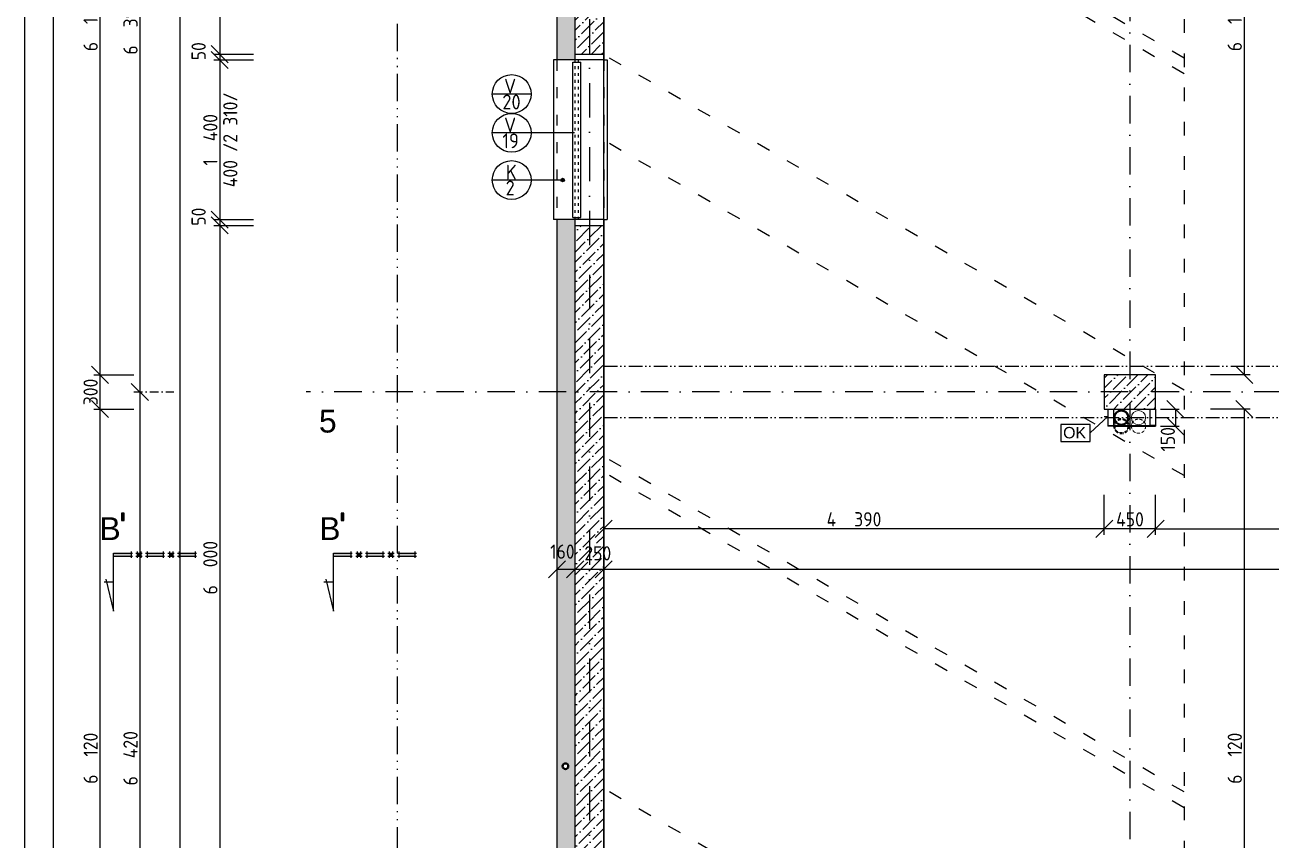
# Model space of a CAD drawing. Extents: x 4511820 to 5180432, y -1526536 to -944957.
# Drawn here: x 4975746 to 4986673, y -1409445 to -1402302 of the extents above; entities that cross this region are included whole.
import ezdxf

# ---------------------------------------------------------------- set-up
doc = ezdxf.new("R2010")
doc.units = 0
doc.header["$MEASUREMENT"] = 0
for name, pattern in [('ACAD_ISO03W100', [30, 12, -18]), ('ACAD_ISO12W100', [22, 12, -3, 0.5, -3, 0.5, -3]), ('BODKOCIARKOVANA_3', [5.6, 3, -1.3, 0, -1.3])]:
    doc.linetypes.add(name, pattern=pattern)
doc.layers.get('0').update_dxf_attribs({"linetype": 'CONTINUOUS'})
doc.layers.get('Defpoints').update_dxf_attribs({"color": 61, "linetype": 'CONTINUOUS'})
for name, color, linetype in [('HATCH', 7, 'CONTINUOUS'), ('KÓTY', 4, 'CONTINUOUS'), ('MÚRY', 1, 'CONTINUOUS'), ('OKNÁ', 143, 'CONTINUOUS'), ('osi', 253, 'CONTINUOUS'), ('Plochy', 41, 'CONTINUOUS'), ('POZEMOK', 7, 'CONTINUOUS'), ('TENKÁ', 7, 'CONTINUOUS'), ('tzb', 153, 'CONTINUOUS'), ('ŠRAFY', 82, 'CONTINUOUS')]:
    doc.layers.add(name, color=color, linetype=linetype)
doc.layers.add('zz-kanal-daždová', color=136, linetype='CONTINUOUS', lineweight=40)
doc.layers.add('zz-kanal-splaskova', color=37, linetype='CONTINUOUS', lineweight=18)
doc.styles.add('ARIAL', font='arial.ttf')
doc.styles.add('styl1', font='arial.ttf')
doc.styles.add('STYLE1', font='isocp.shx')
doc.dimstyles.new('STANDARD-50', dxfattribs={"dimtxt": 125, "dimasz": 150, "dimexe": 10, "dimexo": 200, "dimgap": 20, "dimtad": 1, "dimdsep": 46, "dimlunit": 6, "dimtxsty": 'STYLE1', "dimblk1": 'OBLIQUE', "dimblk2": 'OBLIQUE', "dimsah": 1, "dimcen": 2.5, "dimse1": 1, "dimse2": 1, "dimadec": 0, "dimazin": 0, "dimtfac": 1, "dimtmove": 1, "dimatfit": 3, "dimldrblk": 'OBLIQUE', "dimfxl": 1, "dimtolj": 1, "dimtzin": 0, "dimarcsym": 0})
pattern_1 = [(45, (584112, 0), (33.1456304, 121.533978), [156.25, -31.25, 0, -31.25])]
pattern_2 = [(0, (9e-09, -175781), (0, 43.3012702), [25, -50]), (120, (9e-09, -175781), (-37.5, -21.6506351), [25, -50]), (60, (25, -175781), (-37.5, 21.6506351), [25, -50])]

# ---------------------------------------------------------------- blocks, each defined once
blk = doc.blocks.new('_OBLIQUE')
at = {"color": 0, "linetype": 'ByBlock'}
blk.add_line((-0.5, -0.5), (0.5, 0.5), dxfattribs=at)
blk = doc.blocks.new('*D13501')
at = {"layer": 'Defpoints', "color": 0}
for p in [(4980951, -1399248), (4976404, -1405368), (4980951, -1405368)]:
    blk.add_point(p, dxfattribs=at)
at = {"layer": 'KÓTY', "color": 0, "lineweight": -2}
blk.add_line((4976404, -1399248), (4976404, -1405368), dxfattribs=at)
at = {"layer": 'KÓTY', "color": 0, "linetype": 'ByBlock', "lineweight": -2, "xscale": 150, "yscale": 150, "zscale": 150}
for p, rotation in [((4976404, -1399248), 90), ((4976404, -1405368), 270)]:
    blk.add_blockref('_OBLIQUE', p, dxfattribs=dict(at, rotation=rotation))
at = {"layer": 'KÓTY', "color": 0, "insert": (4976322, -1402308), "char_height": 125, "attachment_point": 5, "rotation": 90, "style": 'STYLE1'}
blk.add_mtext('\\A1;6ﾠ120', dxfattribs=at)
blk = doc.blocks.new('*D13502')
at = {"layer": 'Defpoints', "color": 0}
for p in [(4980951, -1405368), (4976404, -1405668), (4980951, -1405668)]:
    blk.add_point(p, dxfattribs=at)
at = {"layer": 'KÓTY', "color": 0, "lineweight": -2}
blk.add_line((4976404, -1405368), (4976404, -1405668), dxfattribs=at)
at = {"layer": 'KÓTY', "color": 0, "linetype": 'ByBlock', "lineweight": -2, "xscale": 150, "yscale": 150, "zscale": 150}
for p, rotation in [((4976404, -1405368), 90), ((4976404, -1405668), 270)]:
    blk.add_blockref('_OBLIQUE', p, dxfattribs=dict(at, rotation=rotation))
at = {"layer": 'KÓTY', "color": 0, "insert": (4976322, -1405518), "char_height": 125, "attachment_point": 5, "rotation": 90, "style": 'STYLE1'}
blk.add_mtext('\\A1;300', dxfattribs=at)
blk = doc.blocks.new('*D13503')
at = {"layer": 'Defpoints', "color": 0}
for p in [(4980951, -1405668), (4976404, -1411788), (4980951, -1411788)]:
    blk.add_point(p, dxfattribs=at)
at = {"layer": 'KÓTY', "color": 0, "lineweight": -2}
blk.add_line((4976404, -1405668), (4976404, -1411788), dxfattribs=at)
at = {"layer": 'KÓTY', "color": 0, "linetype": 'ByBlock', "lineweight": -2, "xscale": 150, "yscale": 150, "zscale": 150}
for p, rotation in [((4976404, -1405668), 90), ((4976404, -1411788), 270)]:
    blk.add_blockref('_OBLIQUE', p, dxfattribs=dict(at, rotation=rotation))
at = {"layer": 'KÓTY', "color": 0, "insert": (4976322, -1408728), "char_height": 125, "attachment_point": 5, "rotation": 90, "style": 'STYLE1'}
blk.add_mtext('\\A1;6ﾠ120', dxfattribs=at)
blk = doc.blocks.new('*D13511')
at = {"layer": 'Defpoints', "color": 0}
for p in [(4980696, -1399123), (4976754, -1405518), (4980696, -1405518)]:
    blk.add_point(p, dxfattribs=at)
at = {"layer": 'KÓTY', "color": 0, "lineweight": -2}
blk.add_line((4976754, -1399123), (4976754, -1405518), dxfattribs=at)
at = {"layer": 'KÓTY', "color": 0, "linetype": 'ByBlock', "lineweight": -2, "xscale": 150, "yscale": 150, "zscale": 150}
for p, rotation in [((4976754, -1399123), 90), ((4976754, -1405518), 270)]:
    blk.add_blockref('_OBLIQUE', p, dxfattribs=dict(at, rotation=rotation))
at = {"layer": 'KÓTY', "color": 0, "insert": (4976672, -1402321), "char_height": 125, "attachment_point": 5, "rotation": 90, "style": 'STYLE1'}
blk.add_mtext('\\A1;6ﾠ395', dxfattribs=at)
blk = doc.blocks.new('*D13512')
at = {"layer": 'Defpoints', "color": 0}
for p in [(4980696, -1405518), (4976754, -1411938), (4980696, -1411938)]:
    blk.add_point(p, dxfattribs=at)
at = {"layer": 'KÓTY', "color": 0, "lineweight": -2}
blk.add_line((4976754, -1405518), (4976754, -1411938), dxfattribs=at)
at = {"layer": 'KÓTY', "color": 0, "linetype": 'ByBlock', "lineweight": -2, "xscale": 150, "yscale": 150, "zscale": 150}
for p, rotation in [((4976754, -1405518), 90), ((4976754, -1411938), 270)]:
    blk.add_blockref('_OBLIQUE', p, dxfattribs=dict(at, rotation=rotation))
at = {"layer": 'KÓTY', "color": 0, "insert": (4976672, -1408728), "char_height": 125, "attachment_point": 5, "rotation": 90, "style": 'STYLE1'}
blk.add_mtext('\\A1;6ﾠ420', dxfattribs=at)
blk = doc.blocks.new('*D13517')
at = {"layer": 'Defpoints', "color": 0}
for p in [(4979211, -1398998), (4977104, -1431808), (4982061, -1431808)]:
    blk.add_point(p, dxfattribs=at)
at = {"layer": 'KÓTY', "color": 0, "lineweight": -2}
blk.add_line((4977104, -1398998), (4977104, -1431808), dxfattribs=at)
at = {"layer": 'KÓTY', "color": 0, "linetype": 'ByBlock', "lineweight": -2, "xscale": 150, "yscale": 150, "zscale": 150}
for p, rotation in [((4977104, -1398998), 90), ((4977104, -1431808), 270)]:
    blk.add_blockref('_OBLIQUE', p, dxfattribs=dict(at, rotation=rotation))
at = {"layer": 'KÓTY', "color": 0, "insert": (4977022, -1415403), "char_height": 125, "attachment_point": 5, "rotation": 90, "style": 'STYLE1'}
blk.add_mtext('\\A1;32ﾠ810', dxfattribs=at)
blk = doc.blocks.new('*D13519')
at = {"layer": 'Defpoints', "color": 0}
for p in [(4980571, -1398998), (4977454, -1402558), (4980571, -1402558)]:
    blk.add_point(p, dxfattribs=at)
at = {"layer": 'KÓTY', "color": 0, "lineweight": -2}
blk.add_line((4977454, -1398998), (4977454, -1402558), dxfattribs=at)
at = {"layer": 'KÓTY', "color": 0, "linetype": 'ByBlock', "lineweight": -2, "xscale": 150, "yscale": 150, "zscale": 150}
for p, rotation in [((4977454, -1398998), 90), ((4977454, -1402558), 270)]:
    blk.add_blockref('_OBLIQUE', p, dxfattribs=dict(at, rotation=rotation))
at = {"layer": 'KÓTY', "color": 0, "insert": (4977372, -1400778), "char_height": 125, "attachment_point": 5, "rotation": 90, "style": 'STYLE1'}
blk.add_mtext('\\A1;3ﾠ560', dxfattribs=at)
blk = doc.blocks.new('*D13520')
at = {"layer": 'Defpoints', "color": 0}
for p in [(4977454, -1402608), (4980571, -1402558), (4980571, -1402608)]:
    blk.add_point(p, dxfattribs=at)
at = {"layer": 'KÓTY', "color": 0, "lineweight": -2}
blk.add_line((4977454, -1402558), (4977454, -1402608), dxfattribs=at)
at = {"layer": 'KÓTY', "color": 0, "linetype": 'ByBlock', "lineweight": -2, "xscale": 150, "yscale": 150, "zscale": 150}
for p, rotation in [((4977454, -1402558), 90), ((4977454, -1402608), 270)]:
    blk.add_blockref('_OBLIQUE', p, dxfattribs=dict(at, rotation=rotation))
at = {"layer": 'KÓTY', "color": 0, "insert": (4977269, -1402532), "char_height": 125, "attachment_point": 5, "rotation": 90, "style": 'STYLE1'}
blk.add_mtext('\\A1;50', dxfattribs=at)
blk = doc.blocks.new('*D13521')
at = {"layer": 'Defpoints', "color": 0}
for p in [(4980571, -1402608), (4977454, -1404008), (4980571, -1404008)]:
    blk.add_point(p, dxfattribs=at)
at = {"layer": 'KÓTY', "color": 0, "lineweight": -2}
blk.add_line((4977454, -1402608), (4977454, -1404008), dxfattribs=at)
at = {"layer": 'KÓTY', "color": 0, "linetype": 'ByBlock', "lineweight": -2, "xscale": 150, "yscale": 150, "zscale": 150}
for p, rotation in [((4977454, -1402608), 90), ((4977454, -1404008), 270)]:
    blk.add_blockref('_OBLIQUE', p, dxfattribs=dict(at, rotation=rotation))
at = {"layer": 'KÓTY', "color": 0, "insert": (4977372, -1403308), "char_height": 125, "attachment_point": 5, "rotation": 90, "style": 'STYLE1'}
blk.add_mtext('\\A1;1ﾠ400', dxfattribs=at)
blk = doc.blocks.new('*D13522')
at = {"layer": 'Defpoints', "color": 0}
for p in [(4980571, -1404008), (4977454, -1404058), (4980571, -1404058)]:
    blk.add_point(p, dxfattribs=at)
at = {"layer": 'KÓTY', "color": 0, "lineweight": -2}
blk.add_line((4977454, -1404008), (4977454, -1404058), dxfattribs=at)
at = {"layer": 'KÓTY', "color": 0, "linetype": 'ByBlock', "lineweight": -2, "xscale": 150, "yscale": 150, "zscale": 150}
for p, rotation in [((4977454, -1404008), 90), ((4977454, -1404058), 270)]:
    blk.add_blockref('_OBLIQUE', p, dxfattribs=dict(at, rotation=rotation))
at = {"layer": 'KÓTY', "color": 0, "insert": (4977269, -1403982), "char_height": 125, "attachment_point": 5, "rotation": 90, "style": 'STYLE1'}
blk.add_mtext('\\A1;50', dxfattribs=at)
blk = doc.blocks.new('*D13523')
at = {"layer": 'Defpoints', "color": 0}
for p in [(4980571, -1404058), (4977454, -1410058), (4980571, -1410058)]:
    blk.add_point(p, dxfattribs=at)
at = {"layer": 'KÓTY', "color": 0, "lineweight": -2}
blk.add_line((4977454, -1404058), (4977454, -1410058), dxfattribs=at)
at = {"layer": 'KÓTY', "color": 0, "linetype": 'ByBlock', "lineweight": -2, "xscale": 150, "yscale": 150, "zscale": 150}
for p, rotation in [((4977454, -1404058), 90), ((4977454, -1410058), 270)]:
    blk.add_blockref('_OBLIQUE', p, dxfattribs=dict(at, rotation=rotation))
at = {"layer": 'KÓTY', "color": 0, "insert": (4977372, -1407058), "char_height": 125, "attachment_point": 5, "rotation": 90, "style": 'STYLE1'}
blk.add_mtext('\\A1;6ﾠ000', dxfattribs=at)
blk = doc.blocks.new('*D21893')
at = {"layer": 'Defpoints', "color": 0}
for p in [(4980821, -1404684), (4994001, -1404609), (4980821, -1407073)]:
    blk.add_point(p, dxfattribs=at)
at = {"layer": 'KÓTY', "color": 0, "lineweight": -2, "ltscale": 25}
blk.add_line((4994001, -1407073), (4980821, -1407073), dxfattribs=at)
at = {"layer": 'KÓTY', "color": 0, "linetype": 'ByBlock', "lineweight": -2, "xscale": 150, "yscale": 150, "zscale": 150, "rotation": 180}
blk.add_blockref('_OBLIQUE', (4980821, -1407073), dxfattribs=at)
at = {"layer": 'KÓTY', "color": 0, "linetype": 'ByBlock', "lineweight": -2, "xscale": 150, "yscale": 150, "zscale": 150}
blk.add_blockref('_OBLIQUE', (4994001, -1407073), dxfattribs=at)
at = {"layer": 'KÓTY', "color": 0, "insert": (4987770, -1406982), "char_height": 125, "attachment_point": 5, "style": 'STYLE1'}
blk.add_mtext('\\A1;13ﾠ180', dxfattribs=at)
blk = doc.blocks.new('*D21896')
at = {"layer": 'Defpoints', "color": 0}
for p in [(4985661, -1404944), (4989161, -1404944), (4989161, -1406717)]:
    blk.add_point(p, dxfattribs=at)
at = {"layer": 'KÓTY', "color": 0, "lineweight": -2, "ltscale": 25}
blk.add_line((4985661, -1406717), (4989161, -1406717), dxfattribs=at)
at = {"layer": 'KÓTY', "color": 0, "linetype": 'ByBlock', "lineweight": -2, "xscale": 150, "yscale": 150, "zscale": 150, "rotation": 180}
blk.add_blockref('_OBLIQUE', (4985661, -1406717), dxfattribs=at)
at = {"layer": 'KÓTY', "color": 0, "linetype": 'ByBlock', "lineweight": -2, "xscale": 150, "yscale": 150, "zscale": 150}
blk.add_blockref('_OBLIQUE', (4989161, -1406717), dxfattribs=at)
at = {"layer": 'KÓTY', "color": 0, "insert": (4987756, -1406622), "char_height": 125, "attachment_point": 5, "style": 'STYLE1'}
blk.add_mtext('\\A1;3ﾠ500', dxfattribs=at)
blk = doc.blocks.new('*D21897')
at = {"layer": 'Defpoints', "color": 0}
for p in [(4985211, -1404944), (4985661, -1404944), (4985211, -1406717)]:
    blk.add_point(p, dxfattribs=at)
at = {"layer": 'KÓTY', "color": 0, "lineweight": -2, "ltscale": 25}
blk.add_line((4985661, -1406717), (4985211, -1406717), dxfattribs=at)
at = {"layer": 'KÓTY', "color": 0, "linetype": 'ByBlock', "lineweight": -2, "xscale": 150, "yscale": 150, "zscale": 150, "rotation": 180}
blk.add_blockref('_OBLIQUE', (4985211, -1406717), dxfattribs=at)
at = {"layer": 'KÓTY', "color": 0, "linetype": 'ByBlock', "lineweight": -2, "xscale": 150, "yscale": 150, "zscale": 150}
blk.add_blockref('_OBLIQUE', (4985661, -1406717), dxfattribs=at)
at = {"layer": 'KÓTY', "color": 0, "insert": (4985436, -1406634), "char_height": 125, "attachment_point": 5, "style": 'STYLE1'}
blk.add_mtext('\\A1;450', dxfattribs=at)
blk = doc.blocks.new('*D21898')
at = {"layer": 'Defpoints', "color": 0}
for p in [(4980821, -1404944), (4985211, -1404944), (4980821, -1406717)]:
    blk.add_point(p, dxfattribs=at)
at = {"layer": 'KÓTY', "color": 0, "lineweight": -2, "ltscale": 25}
blk.add_line((4985211, -1406717), (4980821, -1406717), dxfattribs=at)
at = {"layer": 'KÓTY', "color": 0, "linetype": 'ByBlock', "lineweight": -2, "xscale": 150, "yscale": 150, "zscale": 150, "rotation": 180}
blk.add_blockref('_OBLIQUE', (4980821, -1406717), dxfattribs=at)
at = {"layer": 'KÓTY', "color": 0, "linetype": 'ByBlock', "lineweight": -2, "xscale": 150, "yscale": 150, "zscale": 150}
blk.add_blockref('_OBLIQUE', (4985211, -1406717), dxfattribs=at)
at = {"layer": 'KÓTY', "color": 0, "insert": (4983016, -1406634), "char_height": 125, "attachment_point": 5, "style": 'STYLE1'}
blk.add_mtext('\\A1;4ﾠ390', dxfattribs=at)
blk = doc.blocks.new('*D21901')
at = {"layer": 'Defpoints', "color": 0}
for p in [(4980571, -1407073), (4980571, -1407073), (4980821, -1407073)]:
    blk.add_point(p, dxfattribs=at)
at = {"layer": 'KÓTY', "color": 0, "lineweight": -2}
blk.add_line((4980821, -1407073), (4980571, -1407073), dxfattribs=at)
at = {"layer": 'KÓTY', "color": 0, "linetype": 'ByBlock', "lineweight": -2, "xscale": 150, "yscale": 150, "zscale": 150, "rotation": 180}
blk.add_blockref('_OBLIQUE', (4980571, -1407073), dxfattribs=at)
at = {"layer": 'KÓTY', "color": 0, "linetype": 'ByBlock', "lineweight": -2, "xscale": 150, "yscale": 150, "zscale": 150}
blk.add_blockref('_OBLIQUE', (4980821, -1407073), dxfattribs=at)
at = {"layer": 'KÓTY', "color": 0, "insert": (4980769.5, -1406932), "char_height": 125, "attachment_point": 5, "style": 'STYLE1'}
blk.add_mtext('\\A1;250', dxfattribs=at)
blk = doc.blocks.new('*D21902')
at = {"layer": 'Defpoints', "color": 0}
for p in [(4980411, -1407073), (4980411, -1407073), (4980571, -1407073)]:
    blk.add_point(p, dxfattribs=at)
at = {"layer": 'KÓTY', "color": 0, "lineweight": -2}
blk.add_line((4980571, -1407073), (4980411, -1407073), dxfattribs=at)
at = {"layer": 'KÓTY', "color": 0, "linetype": 'ByBlock', "lineweight": -2, "xscale": 150, "yscale": 150, "zscale": 150, "rotation": 180}
blk.add_blockref('_OBLIQUE', (4980411, -1407073), dxfattribs=at)
at = {"layer": 'KÓTY', "color": 0, "linetype": 'ByBlock', "lineweight": -2, "xscale": 150, "yscale": 150, "zscale": 150}
blk.add_blockref('_OBLIQUE', (4980571, -1407073), dxfattribs=at)
at = {"layer": 'KÓTY', "color": 0, "insert": (4980459, -1406917), "char_height": 125, "attachment_point": 5, "style": 'STYLE1'}
blk.add_mtext('\\A1;160', dxfattribs=at)
blk = doc.blocks.new('*D21911')
at = {"layer": 'Defpoints', "color": 0}
for p in [(4985661, -1399248), (4985661, -1405368), (4986438, -1405368)]:
    blk.add_point(p, dxfattribs=at)
at = {"layer": 'KÓTY', "color": 0, "lineweight": -2}
blk.add_line((4986438, -1399248), (4986438, -1405368), dxfattribs=at)
at = {"layer": 'KÓTY', "color": 0, "linetype": 'ByBlock', "lineweight": -2, "xscale": 150, "yscale": 150, "zscale": 150}
for p, rotation in [((4986438, -1399248), 90), ((4986438, -1405368), 270)]:
    blk.add_blockref('_OBLIQUE', p, dxfattribs=dict(at, rotation=rotation))
at = {"layer": 'KÓTY', "color": 0, "insert": (4986355, -1402308), "char_height": 125, "attachment_point": 5, "rotation": 90, "style": 'STYLE1'}
blk.add_mtext('\\A1;6ﾠ120', dxfattribs=at)
blk = doc.blocks.new('*D21913')
at = {"layer": 'Defpoints', "color": 0}
for p in [(4985661, -1405668), (4985661, -1411788), (4986438, -1411788)]:
    blk.add_point(p, dxfattribs=at)
at = {"layer": 'KÓTY', "color": 0, "lineweight": -2}
blk.add_line((4986438, -1405668), (4986438, -1411788), dxfattribs=at)
at = {"layer": 'KÓTY', "color": 0, "linetype": 'ByBlock', "lineweight": -2, "xscale": 150, "yscale": 150, "zscale": 150}
for p, rotation in [((4986438, -1405668), 90), ((4986438, -1411788), 270)]:
    blk.add_blockref('_OBLIQUE', p, dxfattribs=dict(at, rotation=rotation))
at = {"layer": 'KÓTY', "color": 0, "insert": (4986355, -1408728), "char_height": 125, "attachment_point": 5, "rotation": 90, "style": 'STYLE1'}
blk.add_mtext('\\A1;6ﾠ120', dxfattribs=at)
blk = doc.blocks.new('*D55325')
at = {"layer": 'Defpoints', "color": 0}
for p in [(4985211, -1405668), (4985661, -1405818), (4985834, -1405818)]:
    blk.add_point(p, dxfattribs=at)
at = {"layer": 'KÓTY', "color": 0, "lineweight": -2}
blk.add_line((4985834, -1405668), (4985834, -1405818), dxfattribs=at)
at = {"layer": 'KÓTY', "color": 0, "linetype": 'ByBlock', "lineweight": -2, "xscale": 150, "yscale": 150, "zscale": 150}
for p, rotation in [((4985834, -1405668), 90), ((4985834, -1405818), 270)]:
    blk.add_blockref('_OBLIQUE', p, dxfattribs=dict(at, rotation=rotation))
at = {"layer": 'KÓTY', "color": 0, "insert": (4985768, -1405933), "char_height": 125, "attachment_point": 5, "rotation": 90, "style": 'STYLE1'}
blk.add_mtext('\\A1;150', dxfattribs=at)

msp = doc.modelspace()

# ---------------------------------------------------------------- hatches: boundary and pattern name
at = {"layer": 'HATCH'}
h = msp.add_hatch(color=256, dxfattribs=at)
h.dxf.hatch_style = 1
h.paths.add_polyline_path([(4985291, -1405818.048), (4985291, -1405813.048), (4985246, -1405813.048), (4985246, -1405768.048), (4985241, -1405768.048), (4985241, -1405818.048)])
h = msp.add_hatch(color=256, dxfattribs=at)
h.dxf.hatch_style = 1
h.paths.add_polyline_path([(4985611, -1405818.048), (4985611, -1405813.048), (4985656, -1405813.048), (4985656, -1405768.048), (4985661, -1405768.048), (4985661, -1405818.048)])
at = {"layer": 'TENKÁ'}
h = msp.add_hatch(color=256, dxfattribs=at)
h.dxf.hatch_style = 1
h.paths.add_polyline_path([(4980446.173, -1403660.783, 2.414213562), (4980461.173, -1403645.783, 0.414213562)])
h = msp.add_hatch(color=256, dxfattribs=at)
h.dxf.hatch_style = 1
h.paths.add_polyline_path([(4976591.5, -1406580.39), (4976591.5, -1406644.015), (4976615.125, -1406644.015), (4976615.125, -1406580.39)])
h = msp.add_hatch(color=256, dxfattribs=at)
h.dxf.hatch_style = 1
h.paths.add_polyline_path([(4978519, -1406580.39), (4978519, -1406644.015), (4978542.625, -1406644.015), (4978542.625, -1406580.39)])
h = msp.add_hatch(color=256, dxfattribs=at)
h.dxf.hatch_style = 1
h.paths.add_polyline_path([(4976676.75, -1406957.482), (4976523.125, -1406957.482), (4976523.125, -1406931.607), (4976676.75, -1406931.607)])
h = msp.add_hatch(color=256, dxfattribs=at)
h.dxf.hatch_style = 1
h.paths.add_polyline_path([(4976731.625, -1406957.482), (4976731.625, -1406931.607), (4976761.875, -1406931.607), (4976761.875, -1406957.482)])
h = msp.add_hatch(color=256, dxfattribs=at)
h.dxf.hatch_style = 1
h.paths.add_polyline_path([(4976957.875, -1406957.482), (4976816.75, -1406957.482), (4976816.75, -1406931.607), (4976957.875, -1406931.607)])
h = msp.add_hatch(color=256, dxfattribs=at)
h.dxf.hatch_style = 1
h.paths.add_polyline_path([(4977012.75, -1406957.482), (4977012.75, -1406931.607), (4977043, -1406931.607), (4977043, -1406957.482)])
h = msp.add_hatch(color=256, dxfattribs=at)
h.dxf.hatch_style = 1
h.paths.add_polyline_path([(4977097.875, -1406957.482), (4977097.875, -1406931.607), (4977239, -1406931.607), (4977239, -1406957.482)])
h = msp.add_hatch(color=256, dxfattribs=at)
h.dxf.hatch_style = 1
h.paths.add_polyline_path([(4978604.25, -1406957.482), (4978450.625, -1406957.482), (4978450.625, -1406931.607), (4978604.25, -1406931.607)])
h = msp.add_hatch(color=256, dxfattribs=at)
h.dxf.hatch_style = 1
h.paths.add_polyline_path([(4978659.125, -1406957.482), (4978659.125, -1406931.607), (4978689.375, -1406931.607), (4978689.375, -1406957.482)])
h = msp.add_hatch(color=256, dxfattribs=at)
h.dxf.hatch_style = 1
h.paths.add_polyline_path([(4978885.375, -1406957.482), (4978744.25, -1406957.482), (4978744.25, -1406931.607), (4978885.375, -1406931.607)])
h = msp.add_hatch(color=256, dxfattribs=at)
h.dxf.hatch_style = 1
h.paths.add_polyline_path([(4978940.25, -1406957.482), (4978940.25, -1406931.607), (4978970.5, -1406931.607), (4978970.5, -1406957.482)])
h = msp.add_hatch(color=256, dxfattribs=at)
h.dxf.hatch_style = 1
h.paths.add_polyline_path([(4979025.375, -1406957.482), (4979025.375, -1406931.607), (4979166.5, -1406931.607), (4979166.5, -1406957.482)])
at = {"layer": 'ŠRAFY'}
h = msp.add_hatch(dxfattribs=at)
h.set_pattern_fill('HEX', color=256, scale=200)
h.set_pattern_definition(pattern_2)
h.paths.add_polyline_path([(4980411, -1398998.048), (4980411, -1402608.048), (4980531, -1402608.048), (4980571, -1402608.048), (4980571, -1402558.048), (4980571, -1398998.048)])
h.paths.add_polyline_path([(4980511, -1399598.048, 1), (4980461, -1399598.048, 1)], flags=16)
h = msp.add_hatch(dxfattribs=at)
h.set_pattern_fill('ANSI36', color=256, scale=500)
h.set_pattern_definition(pattern_1)
h.paths.add_polyline_path([(4980821, -1399348.048), (4980821, -1398998.048), (4980571, -1398998.048), (4980571, -1402558.048), (4980821, -1402558.048), (4980821, -1402342.424), (4980821, -1401215.208)])
h = msp.add_hatch(dxfattribs=at)
h.set_pattern_fill('HEX', color=256, scale=200)
h.set_pattern_definition(pattern_2)
h.paths.add_polyline_path([(4980571, -1410058.048), (4980571, -1404058.048), (4980571, -1404008.048), (4980531, -1404008.048), (4980411, -1404008.048), (4980411, -1410108.048), (4980531, -1410108.048), (4980571, -1410108.048)])
h.paths.add_polyline_path([(4980511, -1408798.048, 1), (4980461, -1408798.048, 1)], flags=16)
h.paths.add_polyline_path([(4980327.701, -1406792), (4980590.299, -1406792), (4980590.299, -1407042), (4980327.701, -1407042)], flags=9)
h = msp.add_hatch(dxfattribs=at)
h.set_pattern_fill('ANSI36', color=256, scale=500)
h.set_pattern_definition(pattern_1)
h.paths.add_polyline_path([(4980571, -1410058.048), (4980821, -1410058.048), (4980821, -1408762.424), (4980821, -1407884.986), (4980821, -1405743.048), (4980821, -1405293.048), (4980821, -1405113.705), (4980821, -1404058.048), (4980571, -1404058.048)])
h = msp.add_hatch(dxfattribs=at)
h.set_pattern_fill('ANSI36', color=256, scale=500)
h.set_pattern_definition(pattern_1)
h.paths.add_polyline_path([(4985581, -1405668.048), (4985661, -1405668.048), (4985661, -1405368.048), (4985211, -1405368.048), (4985211, -1405668.048), (4985291, -1405668.048)])

# ---------------------------------------------------------------- linework, layer by layer
at = {"layer": 'KÓTY', "ltscale": 25}
for p, q in [((4977401.097, -1402558.048), (4977751.097, -1402558.048)), ((4977401.097, -1402608.048), (4977751.097, -1402608.048)), ((4977401.097, -1404008.048), (4977751.097, -1404008.048)), ((4977401.097, -1404058.048), (4977751.097, -1404058.048)), ((4976351.097, -1405368.048), (4976701.097, -1405368.048)), ((4976351.097, -1405668.048), (4976701.097, -1405668.048)), ((4985211, -1406769.903), (4985211, -1406419.903)), ((4985661, -1406769.903), (4985661, -1406419.903))]:
    msp.add_line(p, q, dxfattribs=at)
at = {"layer": 'KÓTY', "ltscale": 0.25}
for p, q in [((4986491, -1405368.048), (4986141, -1405368.048)), ((4986491, -1405668.048), (4986141, -1405668.048))]:
    msp.add_line(p, q, dxfattribs=at)
at = {"layer": 'KÓTY', "linetype": 'BODKOCIARKOVANA_3', "ltscale": 25}
msp.add_line((4976701.097, -1405518.048), (4977051.097, -1405518.048), dxfattribs=at)
at = {"layer": 'KÓTY'}
for p, q in [((4985703.541, -1405668.048), (4985866.163, -1405668.048)), ((4985241, -1405731.68), (4985088.265, -1405877.655)), ((4985208.759, -1405731.68), (4985241, -1405731.68)), ((4985703.541, -1405818.048), (4985866.163, -1405818.048))]:
    msp.add_line(p, q, dxfattribs=at)
at = {"layer": 'MÚRY'}
for p, q in [((4980411, -1397450.857), (4980411, -1402608.048)), ((4980821, -1397450.857), (4980821, -1402608.048)), ((4980821, -1402608.048), (4980411, -1402608.048)), ((4980411, -1404008.048), (4980411, -1410108.048)), ((4980821, -1404008.048), (4980411, -1404008.048)), ((4980821, -1404008.048), (4980821, -1410108.048))]:
    msp.add_line(p, q, dxfattribs=at)
msp.add_lwpolyline([(4985661, -1405368.048), (4985211, -1405368.048), (4985211, -1405668.048), (4985661, -1405668.048)], close=True, dxfattribs=at)
at = {"layer": 'OKNÁ', "color": 8, "linetype": 'ACAD_ISO03W100', "ltscale": 2}
for p, q in [((4980571, -1404008.048), (4980571, -1402608.048)), ((4980601, -1404008.048), (4980601, -1402608.048))]:
    msp.add_line(p, q, dxfattribs=at)
at = {"layer": 'OKNÁ', "color": 8, "ltscale": 2}
for p, q in [((4980551, -1403988.048), (4980551, -1402628.048)), ((4980551, -1402628.048), (4980621, -1402628.048)), ((4980621, -1403988.048), (4980621, -1402628.048)), ((4980551, -1403988.048), (4980621, -1403988.048))]:
    msp.add_line(p, q, dxfattribs=at)
at = {"layer": 'osi', "linetype": 'BODKOCIARKOVANA_3', "ltscale": 100}
msp.add_line((4980696, -1396650.857), (4980696, -1434168.048), dxfattribs=at)
at = {"layer": 'osi', "linetype": 'BODKOCIARKOVANA_3', "ltscale": 80}
for p, q in [((4985436, -1396650.857), (4985436, -1434168.048)), ((5041881, -1405518.048), (4978211, -1405518.048))]:
    msp.add_line(p, q, dxfattribs=at)
at = {"layer": 'Plochy'}
msp.add_lwpolyline([(4980821, -1431558.048), (4980821, -1400148.048), (4981271, -1400148.048), (4981271, -1399848.048), (4981721, -1399848.048), (4981721, -1398948.048), (4985211, -1398948.048), (4985211, -1399248.048), (4985661, -1399248.048), (4985661, -1398948.048), (4989161, -1398948.048), (4989161, -1399248.048), (4989611, -1399248.048), (4989611, -1398948.048), (4994001, -1398948.048), (4994001, -1415508.048)], dxfattribs=at)
at = {"layer": 'POZEMOK', "linetype": 'ACAD_ISO03W100', "ltscale": 10}
for p, q in [((4985911, -1397450.857), (4985911, -1431503.32)), ((4985911, -1402591.513), (4980821, -1399652.8)), ((4985911, -1402730.077), (4980821, -1399791.364)), ((4985911, -1405501.359), (4980821, -1402562.646)), ((4985911, -1406251.259), (4980821, -1403312.546)), ((4985911, -1409022.54), (4980821, -1406083.828)), ((4985911, -1409161.104), (4980821, -1406222.392)), ((4985911, -1411932.386), (4980821, -1408993.673))]:
    msp.add_line(p, q, dxfattribs=at)
at = {"layer": 'TENKÁ', "color": 7}
for p, q in [((4975746, -1436478.808), (4975746, -1395840.921)), ((4975996, -1436228.808), (4975996, -1396090.921))]:
    msp.add_line(p, q, dxfattribs=at)
at = {"layer": 'TENKÁ', "linetype": 'ACAD_ISO12W100', "ltscale": 20}
msp.add_line((4979011, -1397450.857), (4979011, -1433368.048), dxfattribs=at)
at = {"layer": 'TENKÁ'}
for p, q in [((4980571, -1402608.048), (4980571, -1398998.048)), ((4980571, -1402558.048), (4980821, -1402558.048)), ((4980571, -1410108.048), (4980571, -1404008.048)), ((4980571, -1404058.048), (4980821, -1404058.048)), ((4985241, -1405668.048), (4985241, -1405818.048)), ((4985291, -1405668.048), (4985291, -1405818.048)), ((4985611, -1405668.048), (4985611, -1405818.048)), ((4985661, -1405668.048), (4985661, -1405818.048)), ((4985291, -1405818.048), (4985241, -1405818.048)), ((4985246, -1405813.048), (4985291, -1405813.048)), ((4985291, -1405813.048), (4985291, -1405818.048)), ((4985291, -1405813.048), (4985611, -1405813.048)), ((4985291, -1405818.048), (4985611, -1405818.048)), ((4985656, -1405813.048), (4985611, -1405813.048)), ((4985611, -1405813.048), (4985611, -1405818.048)), ((4985611, -1405818.048), (4985661, -1405818.048)), ((4976523.125, -1407438.232), (4976523.125, -1406930.232)), ((4976523.125, -1406931.607), (4976689.25, -1406931.607)), ((4976523.125, -1406957.482), (4976689.25, -1406957.482)), ((4976676.75, -1406915.357), (4976676.75, -1406972.357)), ((4976719.125, -1406931.607), (4976774.375, -1406931.607)), ((4976719.125, -1406957.482), (4976774.375, -1406957.482)), ((4976731.625, -1406915.357), (4976731.625, -1406972.357)), ((4976761.875, -1406915.357), (4976761.875, -1406972.357)), ((4976804.25, -1406931.607), (4976970.375, -1406931.607)), ((4976804.25, -1406957.482), (4976970.375, -1406957.482)), ((4976816.75, -1406915.357), (4976816.75, -1406972.357)), ((4976957.875, -1406915.357), (4976957.875, -1406972.357)), ((4977000.25, -1406931.607), (4977055.5, -1406931.607)), ((4977000.25, -1406957.482), (4977055.5, -1406957.482)), ((4977012.75, -1406915.357), (4977012.75, -1406972.357)), ((4977043, -1406915.357), (4977043, -1406972.357)), ((4977085.375, -1406931.607), (4977251.5, -1406931.607)), ((4977085.375, -1406957.482), (4977251.5, -1406957.482)), ((4977097.875, -1406915.357), (4977097.875, -1406972.357)), ((4977239, -1406915.357), (4977239, -1406972.357)), ((4978450.625, -1407438.232), (4978450.625, -1406930.232)), ((4978450.625, -1406931.607), (4978616.75, -1406931.607)), ((4978450.625, -1406957.482), (4978616.75, -1406957.482)), ((4978604.25, -1406915.357), (4978604.25, -1406972.357)), ((4978646.625, -1406931.607), (4978701.875, -1406931.607)), ((4978646.625, -1406957.482), (4978701.875, -1406957.482)), ((4978659.125, -1406915.357), (4978659.125, -1406972.357)), ((4978689.375, -1406915.357), (4978689.375, -1406972.357)), ((4978731.75, -1406931.607), (4978897.875, -1406931.607)), ((4978731.75, -1406957.482), (4978897.875, -1406957.482)), ((4978744.25, -1406915.357), (4978744.25, -1406972.357)), ((4978885.375, -1406915.357), (4978885.375, -1406972.357)), ((4978927.75, -1406931.607), (4978983, -1406931.607)), ((4978927.75, -1406957.482), (4978983, -1406957.482)), ((4978940.25, -1406915.357), (4978940.25, -1406972.357)), ((4978970.5, -1406915.357), (4978970.5, -1406972.357)), ((4979012.875, -1406931.607), (4979179, -1406931.607)), ((4979012.875, -1406957.482), (4979179, -1406957.482)), ((4979025.375, -1406915.357), (4979025.375, -1406972.357)), ((4979166.5, -1406915.357), (4979166.5, -1406972.357)), ((4976523.125, -1407184.232), (4976440.525, -1407184.232)), ((4976456.625, -1407159.332), (4976523.125, -1407438.232)), ((4978450.625, -1407184.232), (4978368.025, -1407184.232)), ((4978384.125, -1407159.332), (4978450.625, -1407438.232))]:
    msp.add_line(p, q, dxfattribs=at)
at = {"layer": 'TENKÁ', "ltscale": 0.25}
for p, q in [((4980381, -1402608.048), (4980381, -1404008.048)), ((4980411, -1402608.048), (4980381, -1402608.048)), ((4980821, -1402608.048), (4980851, -1402608.048)), ((4980851, -1402608.048), (4980851, -1404008.048)), ((4980184.271, -1402906.976), (4979844.271, -1402906.976)), ((4980184.271, -1403246.976), (4979844.271, -1403246.976)), ((4980566, -1403246.976), (4980184.271, -1403246.976)), ((4980184.271, -1403660.783), (4979844.271, -1403660.783)), ((4980476.173, -1403660.783), (4980184.271, -1403660.783)), ((4980411, -1404008.048), (4980381, -1404008.048)), ((4980821, -1404008.048), (4980851, -1404008.048))]:
    msp.add_line(p, q, dxfattribs=at)
at = {"layer": 'TENKÁ', "linetype": 'ACAD_ISO03W100', "ltscale": 8}
for p, q in [((4980411, -1402608.048), (4980411, -1404008.048)), ((4980821, -1402608.048), (4980821, -1404008.048))]:
    msp.add_line(p, q, dxfattribs=at)
at = {"layer": 'TENKÁ', "linetype": 'ACAD_ISO12W100', "ltscale": 10}
for p, q in [((4980821, -1405293.048), (4994001, -1405293.048)), ((4980821, -1405743.048), (4994001, -1405743.048))]:
    msp.add_line(p, q, dxfattribs=at)
at = {"layer": 'TENKÁ'}
for points in [[(4985088.265, -1405803.873), (4984828.678, -1405803.873), (4984828.678, -1405951.436), (4985088.265, -1405951.436)], [(4976615.125, -1406580.39), (4976591.5, -1406580.39), (4976591.5, -1406644.015), (4976615.125, -1406644.015)], [(4978542.625, -1406580.39), (4978519, -1406580.39), (4978519, -1406644.015), (4978542.625, -1406644.015)]]:
    msp.add_lwpolyline(points, close=True, dxfattribs=at)
at = {"layer": 'TENKÁ', "ltscale": 0.25}
for centre in [(4980014.271, -1402906.976), (4980014.271, -1403246.976), (4980014.271, -1403660.783)]:
    msp.add_circle(centre, 170, dxfattribs=at)
at = {"layer": 'TENKÁ'}
msp.add_circle((4980461.173, -1403660.783), 15, dxfattribs=at)
at = {"layer": 'tzb'}
msp.add_circle((4980486, -1408798.048), 25, dxfattribs=at)
at = {"layer": 'zz-kanal-daždová'}
for centre, radius in [((4985361, -1405743.048), 62.5), ((4980486, -1408798.048), 25)]:
    msp.add_circle(centre, radius, dxfattribs=at)
at = {"layer": 'zz-kanal-daždová', "linetype": 'ACAD_ISO12W100', "ltscale": 2}
msp.add_circle((4985361, -1405818.048), 62.5, dxfattribs=at)
at = {"layer": 'zz-kanal-splaskova'}
msp.add_circle((4985511, -1405743.048), 62.5, dxfattribs=at)
at = {"layer": 'zz-kanal-splaskova', "linetype": 'ACAD_ISO12W100', "ltscale": 2}
msp.add_circle((4985511, -1405818.048), 62.5, dxfattribs=at)

# ---------------------------------------------------------------- texts
at = {"layer": 'KÓTY', "insert": (4977546.957, -1403308.048), "char_height": 125, "attachment_point": 5, "rotation": 90, "style": 'STYLE1'}
msp.add_mtext('\\A1;400 /2 310/', dxfattribs=at)
at = {"layer": 'TENKÁ'}
for s, height, style, p in [('V', 130, 'STYLE1', (4979948.24, -1402903.476)), ('20', 130, 'STYLE1', (4979932.74, -1403042.113)), ('V', 130, 'STYLE1', (4979948.24, -1403243.476)), ('19', 130, 'STYLE1', (4979932.74, -1403382.113)), ('K', 130, 'STYLE1', (4979962.24, -1403657.283)), ('2', 130, 'STYLE1', (4979961.24, -1403795.919)), ('OK', 100, 'ARIAL', (4984849.588, -1405924.765))]:
    msp.add_text(s, height=height, dxfattribs=dict(at, style=style)).set_placement(p)
at = {"layer": 'TENKÁ', "ltscale": 0.25, "style": 'styl1'}
for s, p in [('5', (4978324.054, -1405873.626)), ('B', (4976399.514, -1406815.799)), ('B', (4978327.014, -1406815.799))]:
    msp.add_text(s, height=200, dxfattribs=at).set_placement(p)

# ---------------------------------------------------------------- dimensions: what is measured, and where the dimension line sits
at = {"layer": 'KÓTY'}
for base, p1, p2, picture, middle in [((4977104.5, -1431808.048), (4979211, -1398998.048), (4982061, -1431808.048), '*D13517', (4977021.957, -1415403.048)), ((4977454.5, -1402558.048), (4980571, -1398998.048), (4980571, -1402558.048), '*D13519', (4977371.957, -1400778.048)), ((4976754.5, -1405518.048), (4980696, -1399123.048), (4980696, -1405518.048), '*D13511', (4976671.957, -1402320.548)), ((4976404.5, -1405368.048), (4980951, -1399248.048), (4980951, -1405368.048), '*D13501', (4976321.957, -1402308.048)), ((4977454.5, -1402608.048), (4980571, -1402558.048), (4980571, -1402608.048), '*D13520', (4977269.5, -1402532.298)), ((4977454.5, -1404008.048), (4980571, -1402608.048), (4980571, -1404008.048), '*D13521', (4977371.957, -1403308.048)), ((4977454.5, -1404058.048), (4980571, -1404008.048), (4980571, -1404058.048), '*D13522', (4977269.5, -1403982.298)), ((4977454.5, -1410058.048), (4980571, -1404058.048), (4980571, -1410058.048), '*D13523', (4977371.957, -1407058.048)), ((4976404.5, -1405668.048), (4980951, -1405368.048), (4980951, -1405668.048), '*D13502', (4976322, -1405518.048)), ((4976754.5, -1411938.048), (4980696, -1405518.048), (4980696, -1411938.048), '*D13512', (4976671.957, -1408728.048)), ((4976404.5, -1411788.048), (4980951, -1405668.048), (4980951, -1411788.048), '*D13503', (4976321.957, -1408728.048))]:
    dim = msp.add_linear_dim(base=base, p1=p1, p2=p2, angle=90, dimstyle='STANDARD-50', dxfattribs=at)
    dim.commit()
    dim.dimension.update_dxf_attribs({"geometry": picture, "text_midpoint": middle})
for base, p1, p2, picture, middle in [((4986437.597, -1405368.048), (4985661, -1399248.048), (4985661, -1405368.048), '*D21911', (4986355.054, -1402308.048)), ((4986437.597, -1411788.048), (4985661, -1405668.048), (4985661, -1411788.048), '*D21913', (4986355.054, -1408728.048))]:
    dim = msp.add_linear_dim(base=base, p1=p1, p2=p2, angle=90, dimstyle='STANDARD-50', override={"dimtxsty": 'STYLE1', "dimldrblk": 'OBLIQUE'}, dxfattribs=at)
    dim.commit()
    dim.dimension.update_dxf_attribs({"geometry": picture, "text_midpoint": middle})
at = {"layer": 'KÓTY', "ltscale": 25}
for base, p1, p2, picture, middle in [((4980821, -1407073), (4994001, -1404609.048), (4980821, -1404684.048), '*D21893', (4987769.5, -1407064.5)), ((4989161, -1406716.5), (4985661, -1404944.048), (4989161, -1404944.048), '*D21896', (4987756, -1406705))]:
    dim = msp.add_linear_dim(base=base, p1=p1, p2=p2, dimstyle='STANDARD-50', override={"dimtxsty": 'STYLE1', "dimldrblk": 'OBLIQUE'}, dxfattribs=at)
    dim.commit()
    dim.dimension.update_dxf_attribs({"geometry": picture, "text_midpoint": middle, "dimtype": 160})
for base, p1, p2, picture, middle in [((4980821, -1406716.5), (4985211, -1404944.048), (4980821, -1404944.048), '*D21898', (4983016, -1406633.957)), ((4985211, -1406716.5), (4985661, -1404944.048), (4985211, -1404944.048), '*D21897', (4985436, -1406634))]:
    dim = msp.add_linear_dim(base=base, p1=p1, p2=p2, dimstyle='STANDARD-50', override={"dimtxsty": 'STYLE1', "dimldrblk": 'OBLIQUE'}, dxfattribs=at)
    dim.commit()
    dim.dimension.update_dxf_attribs({"geometry": picture, "text_midpoint": middle})
at = {"layer": 'KÓTY'}
dim = msp.add_linear_dim(base=(4985834.299, -1405818.048), p1=(4985211, -1405668.048), p2=(4985661, -1405818.048), angle=90, dimstyle='STANDARD-50', override={"dimtxsty": 'STYLE1', "dimldrblk": 'OBLIQUE'}, dxfattribs=at)
dim.commit()
dim.dimension.update_dxf_attribs({"geometry": '*D55325', "text_midpoint": (4985850.231, -1405933.115), "dimtype": 160})
for base, p1, p2, picture, middle in [((4980411, -1407073), (4980571, -1407073), (4980411, -1407073), '*D21902', (4980459, -1406999.5)), ((4980571, -1407073), (4980821, -1407073), (4980571, -1407073), '*D21901', (4980769.5, -1407014.5))]:
    dim = msp.add_linear_dim(base=base, p1=p1, p2=p2, dimstyle='STANDARD-50', dxfattribs=at)
    dim.commit()
    dim.dimension.update_dxf_attribs({"geometry": picture, "text_midpoint": middle, "dimtype": 160})

doc.saveas('drawing.dxf')
